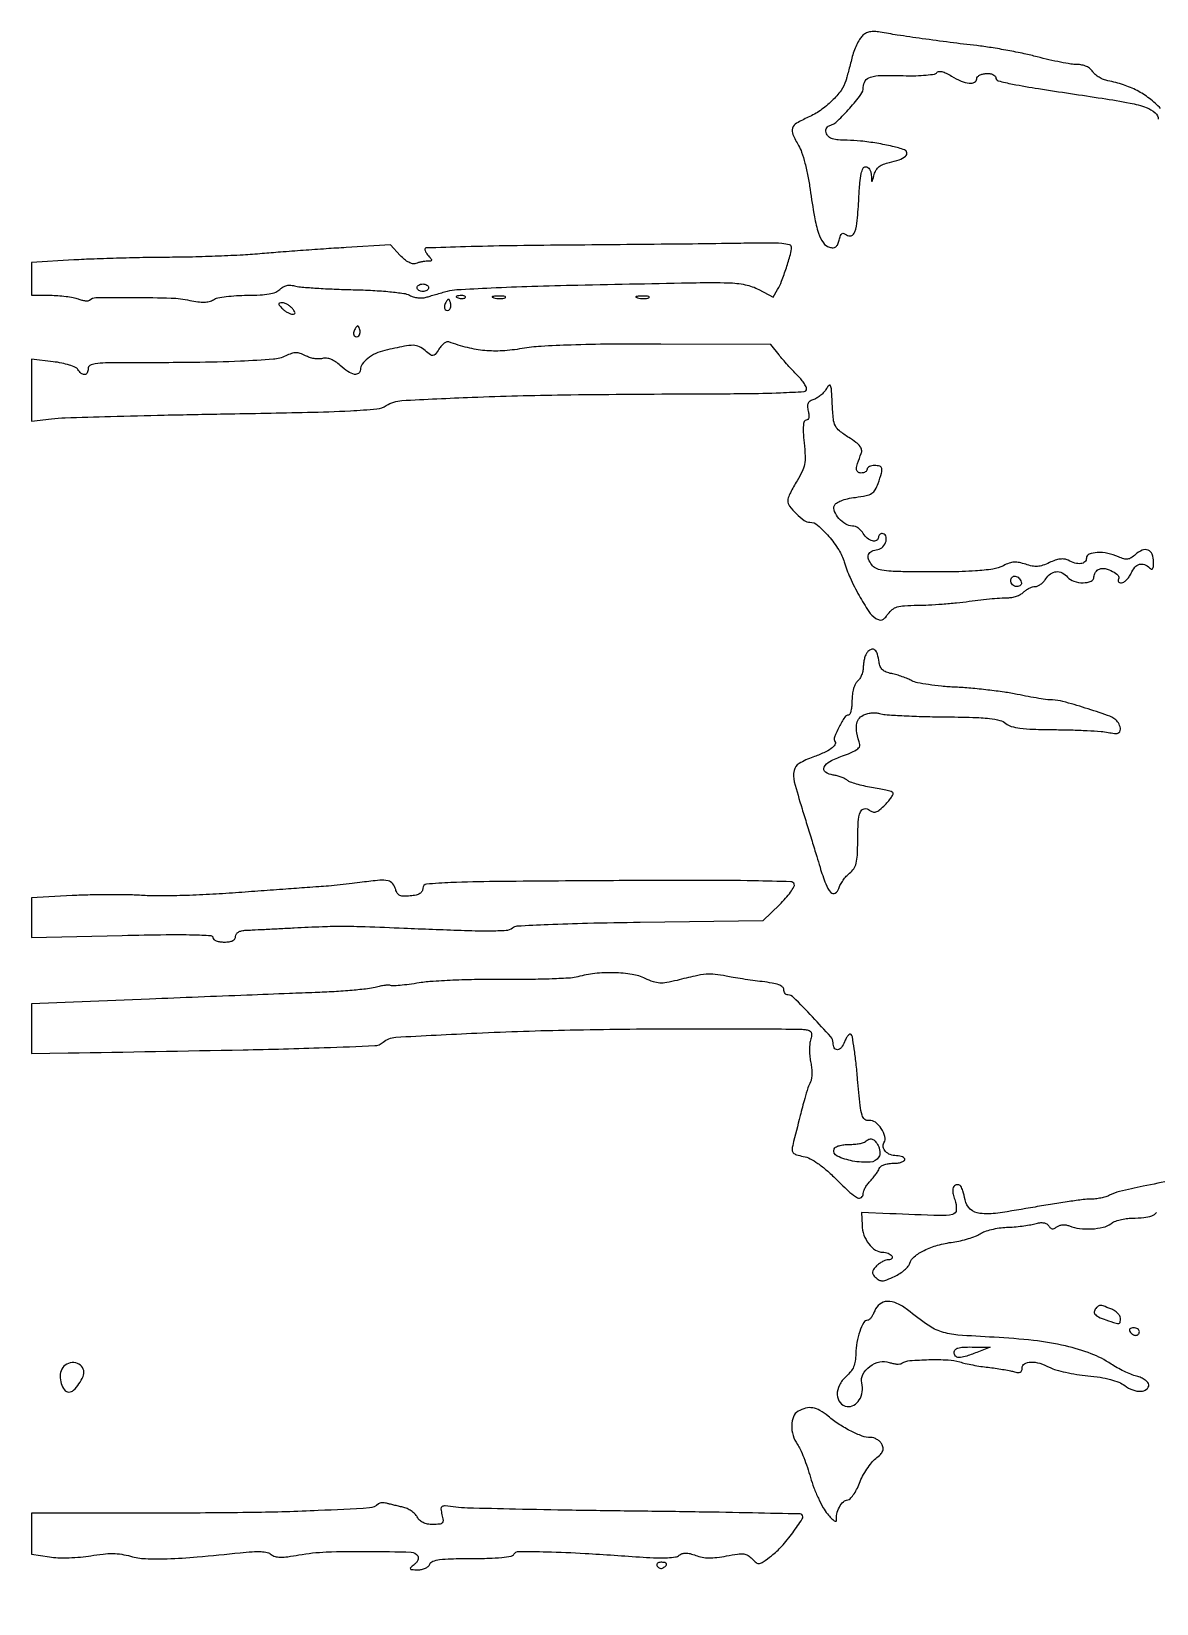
# Model space of a CAD drawing. Extents: x 0 to 5034, y 0 to 2560.
# Drawn here: x 0 to 297.5, y 1641.1 to 2056.8 of the extents above; entities that cross this region are included whole.
import ezdxf

# ---------------------------------------------------------------- set-up
doc = ezdxf.new("R2010")
doc.units = 0

msp = doc.modelspace()

# ---------------------------------------------------------------- linework, layer by layer
for points in [[(298.630393, 2036.384687, 0.037962), (295.648539, 2039.050515, 0.042425), (292.401853, 2041.126103, 0.041401), (288.781057, 2042.662323, 0.033248), (284.681295, 2043.71804, -0.049559), (283.516193, 2044.058876, -0.039734), (282.346356, 2044.642933, -0.041109), (281.34328, 2045.36611, -0.07658), (280.690748, 2046.123583, 0.084733), (280.002585, 2046.896728, 0.06206), (279.021747, 2047.498709, 0.056584), (277.827501, 2047.885812, 0.048184), (276.509453, 2048.023536, -0.036807), (274.877324, 2048.156687, -0.008686), (272.180902, 2048.626081, -0.008896), (269.0921, 2049.276418, -0.008657), (266, 2050.041701, 0.012404), (262.516567, 2050.876189, 0.006769), (258.20625, 2051.735511, 0.006742), (253.799642, 2052.490858, 0.010647), (250, 2053.006892, -0.003402), (242.935499, 2053.862278, -0.003005), (235.584667, 2054.84807, -0.003031), (228.958265, 2055.818285, -0.008892), (224.41126, 2056.595201, 0.037942), (222.923178, 2056.761307, 0.063616), (221.672007, 2056.646193, 0.072663), (220.609648, 2056.241607, 0.069222), (219.687686, 2055.544829, 0.064886), (218.984602, 2054.631033, 0.022559), (218.214088, 2053.15501, 0.021968), (217.502813, 2051.434774, 0.023857), (216.966906, 2049.704998, -0.001113), (216.51377, 2047.96636, -0.001094), (216.050267, 2046.219571, -0.001075), (215.63725, 2044.689838, -0.004168), (215.371379, 2043.744604, -0.087502), (214.112766, 2041.185544, -0.04195), (211.703345, 2038.413329, -0.040228), (208.655096, 2035.89218, -0.048576), (205.421122, 2034.068133, 0.027783), (202.362369, 2032.506599, 0.180609), (201.286243, 2031.191676, 0.189163), (201.361788, 2029.529449, 0.030931), (202.881828, 2026.618034, -0.056595), (203.684161, 2024.868322, -0.01504), (204.553985, 2021.919047, -0.015055), (205.346276, 2018.482866, -0.014986), (205.931713, 2015, 0.009264), (207.064013, 2007.757724, 0.037264), (208.163176, 2003.418884, 0.067105), (209.42446, 2000.851321, 0.183105), (211.046921, 1999.697981, 0.072278), (212.009631, 1999.590219, 0.153362), (212.710168, 1999.835809, 0.127967), (213.224962, 2000.479345, 0.04359), (213.619325, 2001.619405, -0.027436), (213.980736, 2002.784602, -0.150112), (214.376998, 2003.30196, -0.252227), (214.869498, 2003.36386, -0.081078), (215.526126, 2002.978318, 0.270513), (216.793484, 2002.768138, 0.223846), (217.757264, 2003.76939, 0.058909), (218.38979, 2006.76317, 0.009525), (218.815827, 2012.712623, -0.008074), (219.092, 2016.73295, -0.032573), (219.459008, 2019.163654, -0.058606), (219.944819, 2020.572521, -0.288004), (220.625402, 2021, -0.157398), (221.157606, 2020.828208, -0.091827), (221.625493, 2020.339062, -0.075362), (221.9593, 2019.610459, -0.058792), (222.09968, 2018.75, 0.002405), (222.173965, 2017.237784, 0.478569), (222.281646, 2017.160227, 0.261727), (222.414059, 2017.291347, 0.001625), (222.886884, 2018.966614, -0.069933), (223.397758, 2020.137318, -0.088453), (224.181826, 2021.017771, -0.076671), (225.314999, 2021.65721, -0.039762), (226.879853, 2022.109263, 0.035098), (229.471875, 2022.831951, 0.087168), (231.179254, 2023.80042, 0.264522), (231.524064, 2024.706221, 0.275232), (230.917217, 2025.440549, 0.029759), (227.718088, 2026.372616, 0.014684), (223.562094, 2027.191897, 0.014672), (219.293957, 2027.775662, 0.025374), (215.718615, 2027.975554, -0.018041), (213.384624, 2028.071748, -0.057205), (211.852524, 2028.368872, -0.09289), (210.86902, 2028.894838, -0.132785), (210.288705, 2029.69003, -0.06833), (210.120975, 2030.406517, -0.103879), (210.193142, 2031.039602, -0.119915), (210.49863, 2031.52772, -0.113267), (211.000232, 2031.833411, 0.109815), (213.196308, 2033.151308, 0.021512), (216.418476, 2036.484111, 0.01897), (219.351455, 2040.055447, 0.163851), (220, 2041.981383, -0.149293), (220.522168, 2043.691213, -0.17473), (221.884103, 2044.688475, -0.068161), (224.672794, 2045.109825, -0.009473), (230.534356, 2045.079934, 0.010804), (233.861052, 2045.07182, 0.018268), (236.643909, 2045.226986, 0.014687), (238.818862, 2045.492782, 0.220011), (239.440484, 2045.903701, -0.236017), (239.920915, 2046.200688, -0.082446), (240.754652, 2046.138543, -0.053409), (241.889774, 2045.729796, -0.023802), (243.286292, 2044.966969, 0.035841), (245.847658, 2043.646842, 0.074604), (248.016053, 2043.080881, 0.141424), (249.426419, 2043.329676, 0.286103), (250.000706, 2044.25, -0.185047), (250.188249, 2044.738567, -0.082587), (250.735373, 2045.175175, -0.065225), (251.544238, 2045.496803, -0.047675), (252.500706, 2045.644213, -0.045681), (253.457476, 2045.611996, -0.06799), (254.265832, 2045.396325, -0.091154), (254.809695, 2045.041319, -0.205492), (255, 2044.597825, 0.339807), (255.67611, 2043.717855, 0.016921), (259.456864, 2042.845796, 0.010136), (266.338511, 2041.646212, 0.000968), (283.189793, 2039.092916, -0.010001), (290.553135, 2037.840765, -0.042737), (294.840165, 2036.636443, -0.084906), (297.192301, 2035.262413, -0.221703), (298, 2033.53037, 0.142355)], [(524.94203, 1406.5, -0.000002), (524.957967, 1420.439069, -0.000002), (524.972858, 1433.372917, -0.000002), (524.985445, 1444.229163, -0.000017)], [(301.676127, 1752.895006, 0.008446), (294.043305, 1751.448089, 0.006958), (287.718349, 1750.045985, 0.064924), (285.111055, 1749.059435, -0.04884), (284.131784, 1748.652551, -0.022771), (282.798632, 1748.311209, -0.022306), (281.355587, 1748.077563, -0.028987), (280.018801, 1748, 0.030564), (278.173031, 1747.887066, 0.004442), (274.441255, 1747.394998, 0.005015), (270.034989, 1746.728976, 0.004278), (265.402409, 1745.940419, -0.008172), (255.53416, 1744.339634, -0.061248), (250.805536, 1744.234983, -0.161884), (248.275731, 1745.368361, -0.158439), (246.901229, 1747.800746, 0.015933), (246.321486, 1750.255213, 0.092712), (245.747442, 1751.447508, 0.229749), (245.039801, 1751.820906, 0.147927), (244.126256, 1751.578031, 0.17372), (243.754784, 1751.112235, 0.085873), (243.634248, 1750.355139, 0.056742), (243.768691, 1749.300604, 0.02382), (244.175345, 1747.926849, -0.09172), (244.59441, 1745.200232, -0.344066), (243.559823, 1743.954796, -0.062522), (240.30823, 1743.661445, -0.001974), (227, 1744.178787), (219.5, 1744.5), (219.654611, 1741.184145, 0.073803), (220.175543, 1738.531743, 0.076891), (221.44124, 1736.185703, 0.087133), (223.185553, 1734.564805, 0.144726), (225.095971, 1734, -0.050716), (225.824986, 1733.925864, -0.047913), (226.538877, 1733.70625, -0.051505), (227.134106, 1733.383301, -0.104677), (227.5, 1733, -0.130441), (227.615109, 1732.620035, -0.189853), (227.499507, 1732.29375, -0.144859), (227.154196, 1732.073708, -0.070021), (226.630446, 1732, 0.083814), (225.943275, 1731.883996, 0.037221), (225.097247, 1731.517411, 0.035493), (224.238423, 1730.98583, 0.04007), (223.5, 1730.357143, 0.028882), (222.650622, 1729.403531, 0.150025), (222.397323, 1728.754465, 0.17443), (222.570806, 1728.130391, 0.042244), (223.272522, 1727.298907, 0.074695), (224.179432, 1726.628895, 0.137192), (225.069911, 1726.434912, 0.081712), (226.240323, 1726.69818, 0.015165), (228.266037, 1727.589822, 0.032044), (229.66942, 1728.373042, 0.034239), (230.928775, 1729.313732, 0.036497), (231.886462, 1730.266773, 0.115279), (232.306061, 1731.062379, -0.162663), (233.445128, 1732.807507, -0.053417), (236.073289, 1734.467274, -0.045814), (239.638667, 1735.829622, -0.034946), (243.732766, 1736.674708, 0.021907), (245.732591, 1737.033453, 0.018812), (247.799132, 1737.580822, 0.019229), (249.638857, 1738.221265, 0.050423), (250.881302, 1738.858982, -0.059793), (252.116276, 1739.463988, -0.024101), (253.919839, 1739.99806, -0.023433), (255.93831, 1740.392209, -0.02743), (257.881302, 1740.569785, 0.012263), (259.858894, 1740.690206, 0.009802), (261.982315, 1740.913873, 0.009935), (263.940105, 1741.198599, 0.024612), (265.356368, 1741.505654, -0.031163), (266.697965, 1741.778182, -0.072098), (267.723539, 1741.772191, -0.100463), (268.485603, 1741.49398, -0.117265), (269.030152, 1740.951213, 0.067239), (269.48492, 1740.397785, 0.158237), (269.964188, 1740.175193, 0.145883), (270.51011, 1740.268227, 0.05424), (271.173785, 1740.690718, -0.087921), (271.844856, 1741.057217, -0.061999), (272.688959, 1741.228893, -0.058084), (273.607946, 1741.192823, -0.057031), (274.5, 1740.946701, 0.066445), (277.182638, 1740.260424, 0.042821), (280.394646, 1740.157076, 0.043478), (283.412972, 1740.583434, 0.105471), (285.44113, 1741.531803, -0.068613), (286.448155, 1742.095818, -0.03003), (287.906883, 1742.568717, -0.029018), (289.539964, 1742.892002, -0.034367), (291.109342, 1743, 0.023677), (294.209957, 1743.146909, 0.06685), (296.317819, 1743.636431, 0.114847), (297.547576, 1744.460508, 0.190174)]]:
    msp.add_lwpolyline(points, format="xyb")
for points in [[(140.75, 2000.250385, 0.002008), (126.658262, 2000.088321, 0.003348), (114.795313, 1999.824767, 0.000452), (104.314728, 1999.512225, 0.405246), (104, 1999.187679, 0.103687), (104.08051, 1998.803615, 0.032481), (104.3525, 1998.278881, 0.030885), (104.740751, 1997.717299, 0.029696), (105.2, 1997.2, -0.026471), (105.755011, 1996.58289, -0.259309), (105.812872, 1996.25, -0.285731), (105.562143, 1996.047735, -0.030557), (104.781787, 1996, 0.029103), (104.050279, 1995.957386, 0.017209), (103.185414, 1995.825971, 0.017188), (102.328251, 1995.634669, 0.028121), (101.619707, 1995.407562, -0.148138), (100.813806, 1995.349217, -0.065817), (99.804076, 1995.721589, -0.052143), (98.680883, 1996.471917, -0.032574), (97.531163, 1997.560875), (94.986487, 2000.306626), (83.243243, 1999.620621, 0.002122), (77.983794, 1999.290972, 0.001351), (71.865203, 1998.864787, 0.001357), (65.864712, 1998.414169, 0.00252), (61, 1998.010897, -0.008207), (55.986078, 1997.652626, -0.003818), (49.471875, 1997.34438, -0.003782), (42.627252, 1997.124703, -0.005271), (36.5, 1997.039041, 0.003579), (30.319261, 1996.97355, 0.002455), (23.307812, 1996.814624, 0.002474), (16.556612, 1996.594991, 0.005022), (11.25, 1996.342664), (0, 1995.694423), (0, 1991.347211), (0, 1987), (4.9349, 1987, -0.016601), (7.004865, 1986.931252, -0.014873), (9.143468, 1986.725004, -0.015095), (11.052312, 1986.42464, -0.044294), (12.332078, 1986.063844, 0.026525), (13.317399, 1985.747911, 0.035252), (14.241633, 1985.573256, 0.037983), (14.994703, 1985.542841, 0.189686), (15.375026, 1985.708359, -0.196207), (17.004971, 1986.393472, -0.003093), (27.280217, 1986.436944, -0.007508), (36.947919, 1986.272853, -0.046085), (41.889028, 1985.656526, 0.019905), (44.010267, 1985.27842, 0.041776), (45.681489, 1985.189617, 0.054203), (47.023584, 1985.376991, 0.077965), (48.125459, 1985.846277, -0.09125), (49.260589, 1986.294735, -0.016452), (51.511406, 1986.661094, -0.017256), (54.209904, 1986.915344, -0.014859), (57.05786, 1987, 0.012273), (60.462714, 1987.083585, 0.032655), (62.877305, 1987.360962, 0.04683), (64.588923, 1987.840664, 0.105022), (65.715185, 1988.572328, -0.067471), (66.574538, 1989.226507, -0.07703), (67.540084, 1989.592329, -0.070678), (68.638784, 1989.66637, -0.046156), (69.893756, 1989.456007, 0.044043), (71.546254, 1989.171837, 0.00468), (75.442372, 1988.887271, 0.005747), (80.098503, 1988.644676, 0.004587), (85.12283, 1988.486922, -0.007716), (90.290412, 1988.292294, -0.011454), (94.807072, 1987.948432, -0.010066), (98.440174, 1987.513956, -0.088289), (99.975063, 1987.013346, 0.053773), (100.986196, 1986.604842, 0.038701), (102.180485, 1986.363805, 0.03929), (103.367371, 1986.312443, 0.065529), (104.352233, 1986.477614, -0.003043), (105.41768, 1986.796658, -0.001179), (106.897218, 1987.226123, -0.001167), (108.502632, 1987.68397, -0.001444), (110, 1988.102561, -0.053612), (112.487841, 1988.510644, -0.002186), (121.578125, 1988.975473, -0.003796), (132.369149, 1989.397902, -0.00268), (144.5, 1989.715507, -0.000429), (175.817225, 1990.340663, -0.011119), (184.277319, 1990.314137, -0.043965), (188.794286, 1989.800413, -0.072833), (192.395558, 1988.5), (196.127743, 1986.5), (197.306895, 1988.5, 0.041606), (198.38153, 1990.727188, 0.012605), (199.637922, 1994.26564, 0.011305), (200.708526, 1997.809742, 0.064743), (200.984819, 1999.75, 0.355194), (200.498708, 2000.363019, 0.032931), (198.446575, 2000.677209, 0.021672), (195.040923, 2000.822883, 0.004901), (189.25, 2000.762706, -0.002032), (182.532332, 2000.654351, -0.000375), (170.15625, 2000.514328, -0.000403), (155.681415, 2000.373088, -0.000367)], [(105, 1989, -0.148195), (104.884432, 1988.618646, -0.098894), (104.559375, 1988.29375, -0.082425), (104.073457, 1988.074694, -0.064853), (103.5, 1988, -0.064853), (102.926543, 1988.074694, -0.082425), (102.440625, 1988.29375, -0.098894), (102.115568, 1988.618646, -0.148195), (102, 1989, -0.148195), (102.115568, 1989.381354, -0.098894), (102.440625, 1989.70625, -0.082425), (102.926543, 1989.925306, -0.064853), (103.5, 1990, -0.064853), (104.073457, 1989.925306, -0.082425), (104.559375, 1989.70625, -0.098894), (104.884432, 1989.381354, -0.148195)], [(112.8125, 1986.316886, 0.051402), (113.359369, 1986.160852, 0.05415), (113.916927, 1986.123424, 0.060344), (114.402231, 1986.202593, 0.126455), (114.729167, 1986.395833, 0.296942), (114.77538, 1986.614691, 0.208169), (114.592839, 1986.799335, 0.077125), (114.112848, 1986.910055, 0.028489), (113.416667, 1986.921053, 0.018894), (112.670344, 1986.862007, 0.168741), (112.37858, 1986.720685, 0.470617), (112.395823, 1986.538436, 0.054073)], [(66.357143, 1983.5, 0.035582), (67.019235, 1982.925986, 0.033779), (67.767218, 1982.440625, 0.035625), (68.487938, 1982.104099, 0.091661), (69.051016, 1982, 0.083031), (69.550856, 1982.083581, 0.329567), (69.716838, 1982.324787, 0.145839), (69.574602, 1982.74883, 0.019866), (69, 1983.5, 0.05045), (68.416622, 1984.073957, 0.04212), (67.695158, 1984.559375, 0.043933), (66.951403, 1984.891742, 0.083303), (66.306127, 1985, 0.035925), (65.56233, 1984.946489, 0.382453), (65.38325, 1984.732396, 0.178286), (65.534522, 1984.361076, 0.011418)], [(109.582949, 1985.134215, 0.052326), (109.327923, 1984.604943, 0.061761), (109.20609, 1984.06291, 0.07231), (109.228156, 1983.59012, 0.149701), (109.399864, 1983.266802, 0.208213), (110.031223, 1983.018401, 0.228122), (110.610436, 1983.323111, 0.143258), (110.913564, 1984.144952, 0.097944), (110.787251, 1985.138246, 0.033951), (110.536207, 1985.749629, 0.286646), (110.294341, 1985.899578, 0.233206), (110.012891, 1985.759582, 0.024362)], [(122.269032, 1986.307009, 0.037336), (123.036634, 1986.167106, 0.029507), (123.880008, 1986.127736, 0.030339), (124.671085, 1986.185595, 0.06278), (125.269032, 1986.344063, 0.31318), (125.386009, 1986.52287, 0.333666), (125.257153, 1986.684921, 0.052471), (124.580113, 1986.787295, 0.014395), (123.5, 1986.805051, 0.012823), (122.431793, 1986.764444, 0.080377), (121.900903, 1986.643467, 0.597527), (121.883358, 1986.48334, 0.087174)], [(160.269032, 1986.307009, 0.037336), (161.036634, 1986.167106, 0.029507), (161.880008, 1986.127736, 0.030339), (162.671085, 1986.185595, 0.06278), (163.269032, 1986.344063, 0.31318), (163.386009, 1986.52287, 0.333666), (163.257153, 1986.684921, 0.052471), (162.580113, 1986.787295, 0.014395), (161.5, 1986.805051, 0.012823), (160.431793, 1986.764444, 0.080377), (159.900903, 1986.643467, 0.597527), (159.883358, 1986.48334, 0.087174)], [(85.582949, 1978.134215, 0.052326), (85.327923, 1977.604943, 0.061761), (85.20609, 1977.06291, 0.07231), (85.228156, 1976.59012, 0.149701), (85.399864, 1976.266802, 0.208213), (86.031223, 1976.018401, 0.228122), (86.610436, 1976.323111, 0.143258), (86.913564, 1977.144952, 0.097944), (86.787251, 1978.138246, 0.033951), (86.536207, 1978.749629, 0.286646), (86.294341, 1978.899578, 0.233206), (86.012891, 1978.759582, 0.024362)], [(107.77278, 1972.797963, -0.017693), (106.753505, 1971.382986, -0.200918), (106.165939, 1971.050764, -0.197974), (105.512193, 1971.233695, -0.01712), (104.158409, 1972.369289, 0.072821), (102.589432, 1973.412608, 0.109369), (100.99242, 1973.775723, 0.051819), (98.624649, 1973.543302, 0.006262), (93.5, 1972.430028, 0.051159), (91.053427, 1971.595656, 0.058307), (88.941305, 1970.308307, 0.067766), (87.481805, 1968.807998, 0.160427), (87, 1967.345012, -0.23163), (86.516562, 1966.357444, -0.218178), (85.420307, 1966.099941, -0.098706), (83.703868, 1966.816931, -0.038756), (81.684626, 1968.416475, 0.03524), (80.41816, 1969.434262, 0.057411), (79.204103, 1970.084654, 0.068887), (78.052804, 1970.365857, 0.089684), (76.972895, 1970.282661, -0.06834), (75.991599, 1970.165024, -0.036634), (74.774163, 1970.275372, -0.03567), (73.526066, 1970.574114, -0.04632), (72.442836, 1971.030593, 0.037966), (71.065506, 1971.638253, 0.087691), (69.95356, 1971.823031, 0.081707), (68.797177, 1971.620579, 0.029802), (67.258543, 1970.977378, -0.095135), (63.972976, 1970.082753, -0.008234), (55.269208, 1969.562718, -0.00831), (42.995616, 1969.23629, -0.002867), (25.25, 1969.161106, 0.004686), (19.581863, 1969.116466, 0.033767), (16.861019, 1968.885304, 0.089686), (15.482739, 1968.411426, 0.271583), (15, 1967.588226, -0.118335), (14.740652, 1966.507747, -0.260238), (14.057542, 1966.049906, -0.201355), (13.147411, 1966.347592, -0.082278), (12.29969, 1967.368248, 0.159768), (11.65273, 1967.94145, 0.025451), (10.045846, 1968.541288, 0.026001), (8.010263, 1969.070594, 0.020159), (5.75, 1969.440205), (0, 1970.143913), (0, 1961.934275), (0, 1953.724637), (5.282068, 1954.345441, -0.021137), (8.916549, 1954.617534, -0.001048), (20.899984, 1954.981465, -0.00169), (35.145404, 1955.336011, -0.001221), (51.032068, 1955.638864, 0.001223), (72.975773, 1956.057292, 0.007414), (84.342246, 1956.470528, 0.009807), (91.343029, 1956.966872, 0.121888), (93.842335, 1957.831252, -0.13103), (97.966637, 1959.175032, -0.003791), (116.52163, 1960.044307, -0.006467), (140.617801, 1960.678151, -0.002787), (172.75, 1960.928508, 0.001681), (188.783914, 1961.017963, 0.007712), (198.084926, 1961.244623, 0.004899), (204.3826, 1961.55715, 0.396926), (205, 1962.212345, 0.12359), (204.842658, 1962.839175, 0.02597), (204.253282, 1963.814001, 0.025742), (203.43109, 1964.901867, 0.021902), (202.457981, 1965.962345, -0.00833), (201.32459, 1967.132131, -0.004976), (200.014086, 1968.558794, -0.004981), (198.736953, 1970.005939, -0.008608), (197.707981, 1971.237803), (195.5, 1973.975606), (166.470516, 1974.090077, 0.00292), (153.102115, 1974.064731, 0.006097), (142.694665, 1973.857297, 0.00734), (134.771198, 1973.486195, 0.026254), (129.734543, 1972.909629, -0.026295), (124.518998, 1972.313011, -0.038314), (119.894073, 1972.383644, -0.038554), (115.355723, 1973.157697, -0.027088), (110.403818, 1974.690403, 0.185743), (109.874419, 1974.683535, 0.060893), (109.178776, 1974.301777, 0.050913), (108.440909, 1973.647689, 0.038746)], [(210.251061, 1962.317725, -0.050133), (209.619944, 1961.433682, -0.036123), (208.756293, 1960.582027, -0.036713), (207.806088, 1959.88514, -0.063102), (206.916317, 1959.47344, 0.058454), (205.925404, 1959.026035, 0.145994), (205.395201, 1958.445335, 0.131333), (205.238541, 1957.625732, 0.043426), (205.434308, 1956.405716, -0.034528), (205.615386, 1955.392649, -0.08411), (205.570059, 1954.63784, -0.142946), (205.311501, 1954.177515, -0.196226), (204.876596, 1954, 0.311958), (204.379032, 1953.656095, 0.068509), (204.134815, 1952.586254, 0.037435), (204.111683, 1950.77756, 0.010524), (204.346171, 1947.962113, -0.015184), (204.60436, 1944.468883, -0.056919), (204.450102, 1942.278338, -0.067507), (203.821504, 1940.37401, -0.027372), (202.488628, 1937.981985, 0.014093), (201.535841, 1936.374005, 0.016714), (200.731034, 1934.80252, 0.015663), (200.143303, 1933.444913, 0.094589), (200, 1932.694186, 0.166045), (200.495473, 1931.243335, 0.035494), (202.295219, 1929.228746, 0.035745), (204.36779, 1927.485713, 0.158248), (205.864017, 1927, -0.183726), (207.909898, 1926.221977, -0.032705), (210.836423, 1923.255466, -0.0358), (213.500902, 1919.689142, -0.072163), (214.948139, 1916.5, 0.036027), (216.48232, 1912.34818, 0.021091), (218.875412, 1907.615474, 0.018415), (221.444312, 1903.39865, 0.106415), (223.298262, 1901.583658, 0.069865), (224.209773, 1901.173051, 0.159277), (224.955311, 1901.197034, 0.120979), (225.677196, 1901.67917, 0.032549), (226.545832, 1902.761972, -0.073644), (227.649101, 1903.927332, -0.095228), (228.955481, 1904.60058, -0.057457), (230.892855, 1904.935507, -0.012327), (234.306704, 1905.043912, 0.011604), (237.214231, 1905.132031, 0.005812), (240.883844, 1905.371371, 0.005767), (244.676896, 1905.707127, 0.008483), (248, 1906.097001, -0.004967), (251.067094, 1906.478721, -0.005272), (254.080855, 1906.791287, -0.005037), (256.68019, 1907.00681, -0.024048), (258.168869, 1907.043386, 0.050198), (259.301502, 1907.130531, 0.039081), (260.497233, 1907.442515, 0.04022), (261.575963, 1907.916175, 0.072943), (262.34744, 1908.490298, -0.045225), (263.040392, 1909.068077, -0.037), (263.872786, 1909.556525, -0.038382), (264.712513, 1909.891888, -0.075955), (265.420098, 1910, 0.103682), (266.109405, 1910.144491, 0.05129), (266.890834, 1910.5875, 0.047786), (267.638418, 1911.234936, 0.050873), (268.232073, 1912, -0.096133), (269.490614, 1913.351154, -0.13652), (271.020219, 1913.923118, -0.139704), (272.599218, 1913.617577, -0.102689), (274, 1912.5, 0.143294), (275.669595, 1911.373822, 0.078474), (278.129154, 1910.996703, 0.094422), (280.24043, 1911.40881, 0.306528), (281, 1912.531385, -0.084266), (281.10629, 1913.15759, -0.066103), (281.417671, 1913.773201, -0.066202), (281.878308, 1914.285337, -0.085123), (282.421859, 1914.608388, -0.147429), (283.978435, 1914.72325, -0.066529), (285.918803, 1914.010662, -0.078273), (287.360191, 1912.935147, -0.344509), (287.468991, 1911.949827, 0.128603), (287.358211, 1911.588859, 0.189464), (287.465215, 1911.279012, 0.146178), (287.788645, 1911.070108, 0.070915), (288.280468, 1911, 0.140829), (288.898079, 1911.177475, 0.05463), (289.602764, 1911.734375, 0.048456), (290.278797, 1912.543501, 0.042941), (290.818046, 1913.5, -0.069137), (291.824817, 1915.086086, -0.146478), (293.033711, 1915.871689, -0.169618), (294.349402, 1915.804988, -0.100008), (295.675, 1914.925, 0.105561), (296.160125, 1914.610579, 0.347527), (296.5, 1914.717291, 0.130166), (296.701438, 1915.289022, 0.019971), (296.75, 1916.504352, 0.091783), (296.376815, 1918.520203, 0.207059), (295.312113, 1919.608469, 0.198653), (293.751945, 1919.601905, 0.084993), (291.958692, 1918.462617, -0.03961), (290.821463, 1917.586577, -0.110523), (289.883268, 1917.236591, -0.106371), (288.863603, 1917.313256, -0.035148), (287.448885, 1917.841336, 0.055448), (284.660211, 1918.755409, 0.061663), (281.838564, 1918.989555, 0.081695), (279.724065, 1918.553423, 0.310532), (279, 1917.5, -0.207775), (278.58445, 1916.543169, -0.159827), (277.540255, 1916.058727, -0.099504), (275.960758, 1916.186857, -0.053074), (274.13744, 1916.926444, 0.088802), (273.175411, 1917.239131, 0.065282), (272.051918, 1917.246703, 0.052624), (270.746585, 1916.942733, 0.029278), (269.235692, 1916.317286, -0.030846), (267.503003, 1915.606376, -0.064272), (266.074913, 1915.317917, -0.066514), (264.652065, 1915.406093, -0.03519), (262.942759, 1915.87011, 0.033053), (261.262017, 1916.334087, 0.065964), (259.888547, 1916.432497, 0.067742), (258.560679, 1916.169558, 0.036637), (257.025979, 1915.513434, -0.081963), (254.253188, 1914.613943, -0.021838), (249.619438, 1914.11877, -0.0144), (242.65798, 1913.882054, -0.003784), (231.5, 1913.90857, -0.008896), (227.359613, 1914.02344, -0.036486), (224.867056, 1914.320115, -0.064028), (223.269641, 1914.848217, -0.122817), (222.236521, 1915.703629, -0.068193), (221.400368, 1917.239173, -0.184938), (221.404371, 1918.458193, -0.192269), (222.216045, 1919.331339, -0.074102), (223.828328, 1919.819551, 0.171454), (225.163538, 1920.524382, 0.118608), (226.004043, 1922.02921, 0.171471), (225.913009, 1923.398701, 0.299715), (225, 1924, 0.099038), (224.618362, 1923.923658, 0.097945), (224.29375, 1923.70625, 0.097945), (224.076342, 1923.381638, 0.099038), (224, 1923, -0.277898), (223.514363, 1922.193709, -0.184952), (222.412954, 1922.060016, -0.110278), (221.024535, 1922.75596, -0.099094), (220, 1924, 0.063448), (219.456098, 1924.764895, 0.054802), (218.712416, 1925.4125, 0.057481), (217.891304, 1925.852711, 0.094602), (217.119804, 1926, -0.139004), (215.330844, 1926.507143, -0.073869), (213.555709, 1928.002148, -0.07737), (212.369375, 1929.857274, -0.197751), (212.331725, 1931.422078, -0.164935), (212.880123, 1932.082037, -0.045166), (214.109169, 1932.691368, -0.037341), (215.810733, 1933.209055, -0.022206), (217.897526, 1933.580794, 0.017237), (220.734646, 1934.057164, 0.086985), (222.224334, 1934.642438, 0.12275), (223.16784, 1935.598804, 0.049771), (223.94452, 1937.270694, 0.012179), (224.824978, 1940.00921, 0.121553), (224.878499, 1941.2032, 0.276877), (224.333702, 1941.803045, 0.07344), (223, 1942, 0.048028), (222.234582, 1941.926307, 0.068025), (221.5875, 1941.70625, 0.088204), (221.151477, 1941.381882, 0.191087), (221, 1941, -0.158851), (220.875687, 1940.618586, -0.096976), (220.525115, 1940.29375, -0.078763), (220.001601, 1940.074408, -0.059962), (219.383369, 1940, -0.182532), (218.542748, 1940.317458, -0.219709), (218.204536, 1941.082869, -0.080001), (218.465477, 1942.549001, -0.013914), (219.468797, 1945.185533, 0.150176), (219.55672, 1946.124918, 0.116291), (219.120115, 1947.061198, 0.066105), (218.046778, 1948.103843, 0.018947), (216.130432, 1949.417662, -0.02421), (213.676902, 1951.137995, -0.114004), (212.597008, 1952.462945, -0.090387), (212.083315, 1954.272956, -0.012179), (211.798181, 1958.232129, 0.004077), (211.591234, 1961.944228, 0.074674), (211.342098, 1963.096597, 0.53985), (210.926759, 1963.188939, 0.070045)], [(261.770833, 1911.1875, -0.134046), (261.795817, 1910.735738, -0.144529), (261.585286, 1910.348828, -0.119977), (261.158616, 1910.089234, -0.077096), (260.583333, 1910, -0.099038), (259.979073, 1910.120875, -0.097945), (259.465104, 1910.465104, -0.097945), (259.120875, 1910.979073, -0.099038), (259, 1911.583333, -0.190724), (259.346973, 1912.459866, -0.244413), (260.153639, 1912.742973, -0.165501), (261.122932, 1912.250696, -0.113253)], [(221.2, 1892.8, 0.084423), (220.739212, 1892.150378, 0.037112), (220.3525, 1891.165968, 0.035367), (220.088525, 1890.035611, 0.0397), (220, 1888.922445, -0.049508), (219.889178, 1887.805949, -0.041871), (219.559375, 1886.665735, -0.043782), (219.075063, 1885.670166, -0.084651), (218.5, 1885, 0.106516), (217.906177, 1884.244026, 0.042211), (217.426973, 1883.005726, 0.038163), (217.107105, 1881.494455, 0.033084), (217, 1879.877555, -0.022547), (216.932953, 1878.391468, -0.036124), (216.727765, 1877.139032, -0.041125), (216.432495, 1876.238408, -0.301624), (216.073242, 1876, 0.257122), (215.073624, 1875.449561, 0.023297), (213.612791, 1872.883467, 0.023758), (212.39842, 1870.189033, 0.23665), (212.505041, 1868.991844, -0.296448), (212.485145, 1868.119921, -0.090004), (211.511145, 1867.132841, -0.049934), (209.593085, 1866.053002, -0.018135), (206.686736, 1864.903254, 0.046597), (203.014531, 1863.203219, 0.211821), (201.665059, 1861.339224, 0.117481), (201.738061, 1858.387851, 0.010648), (203.789179, 1851.252591, -0.000474), (205.075491, 1847.098158, -0.000395), (206.435277, 1842.679273, -0.000398), (207.673786, 1838.631689, -0.001082), (208.542603, 1835.761957, 0.019131), (210.042858, 1831.383016, 0.090663), (211.420969, 1829.131029, 0.362061), (212.570096, 1828.962002, 0.184736), (213.522401, 1830.19735, -0.051951), (213.941496, 1831.202055, -0.029497), (214.639789, 1832.320879, -0.029159), (215.485144, 1833.376463, -0.042217), (216.356499, 1834.192877, 0.077041), (217.468363, 1835.389866, 0.086729), (218.110647, 1836.821408, 0.050841), (218.425835, 1838.948239, 0.010821), (218.515313, 1842.692877, -0.013983), (218.668383, 1847.757701, -0.076939), (219.240932, 1850.421038, -0.266715), (220.2623, 1851.254054, -0.217224), (221.646313, 1850.878571, 0.096301), (222.517323, 1850.401928, 0.161832), (223.342878, 1850.411983, 0.093699), (224.312359, 1850.966959, 0.019661), (225.754255, 1852.29971, 0.020367), (226.724784, 1853.3527, 0.032868), (227.450922, 1854.331596, 0.035461), (227.890793, 1855.133676, 0.31376), (227.823353, 1855.50998, 0.128978), (227.378203, 1855.770119, 0.008485), (225.926263, 1856.149144, 0.011848), (224.156357, 1856.53506, 0.008552), (222.166422, 1856.884609, -0.014938), (220.12455, 1857.270222, -0.016967), (218.195242, 1857.763797, -0.016343), (216.595156, 1858.288857, -0.084701), (215.790039, 1858.748508, 0.058013), (215.119711, 1859.179927, 0.025206), (214.144574, 1859.598615, 0.024532), (213.051762, 1859.943985, 0.029908), (212, 1860.154182, -0.114154), (209.97127, 1860.928892, -0.376215), (209.633401, 1862.203995, -0.158342), (211.159847, 1863.763376, -0.038947), (214.5, 1865.191898, 0.019054), (216.592896, 1865.990172, 0.043863), (218.078221, 1866.782732, 0.064942), (218.954047, 1867.531778, 0.263295), (219.100733, 1868.191898, -0.023809), (218.310515, 1871.304349, -0.077208), (218.210877, 1873.426528, -0.123504), (218.755596, 1874.905204, -0.120752), (219.937327, 1875.966458, -0.058023), (220.918087, 1876.353056, -0.039674), (222.097286, 1876.567948, -0.039903), (223.284431, 1876.593105, -0.062426), (224.287773, 1876.407138, 0.060294), (225.789448, 1876.122202, 0.004025), (230.170923, 1875.863285, 0.005756), (235.413754, 1875.656288, 0.004274), (241.208988, 1875.543842, -0.004149), (248.922945, 1875.396102, -0.019419), (253.353533, 1875.10201, -0.033), (256.138934, 1874.620751, -0.122147), (257.708988, 1873.803052, 0.110156), (259.133717, 1873.017639, 0.039209), (261.422371, 1872.539356, 0.024208), (264.900739, 1872.263184, 0.006334), (270.5, 1872.161509, -0.005326), (274.949702, 1872.089675, -0.006), (279.223437, 1871.923793, -0.005526), (282.852932, 1871.699034, -0.032174), (284.75, 1871.437061, 0.019237), (286.384236, 1871.168158, 0.093719), (287.316424, 1871.226289, 0.195789), (287.810787, 1871.59119, 0.137928), (288, 1872.264056, 0.070876), (287.908354, 1872.907328, 0.046048), (287.632812, 1873.607209, 0.045567), (287.228407, 1874.254886, 0.063314), (286.75, 1874.742669, 0.08371), (284.580589, 1875.932367, 0.007617), (278.704422, 1877.875403, 0.008452), (272.802122, 1879.618793, 0.067679), (269.998745, 1880, -0.033932), (268.781952, 1880.082671, -0.005362), (266.410279, 1880.432384, -0.005929), (263.620161, 1880.908401, -0.005151), (260.707842, 1881.471947, 0.0143), (257.295802, 1882.067653, 0.007066), (252.933333, 1882.638513, 0.007006), (248.387244, 1883.103706, 0.01017), (244.363078, 1883.376246, -0.011522), (240.691689, 1883.634873, -0.013385), (237.215972, 1884.054466, -0.012441), (234.308066, 1884.558984, -0.074201), (232.863078, 1885.077948, 0.025274), (231.742672, 1885.608694, 0.013562), (230.312904, 1886.154606, 0.013472), (228.820841, 1886.633658, 0.020515), (227.5, 1886.960677, -0.042237), (226.060426, 1887.384162, -0.093925), (225.094667, 1887.986724, -0.106945), (224.491907, 1888.844402, -0.06621), (224.165324, 1890.037028, 0.034935), (223.73747, 1892.095854, 0.137346), (223.068875, 1893.19195, 0.264004), (222.209384, 1893.396695, 0.126424)], [(87.5, 1831.801392, -0.005008), (84.803183, 1831.46107, -0.003153), (81.646875, 1831.114997, -0.003165), (78.537805, 1830.813809, -0.0058), (76, 1830.613819, 0.001203), (72.885467, 1830.397174, 0.000234), (67.26875, 1829.990254, 0.000249), (60.720356, 1829.509478, 0.00023), (54, 1829.009607, -0.00597), (47.099323, 1828.57592, -0.005525), (40.009651, 1828.293787, -0.005521), (33.693115, 1828.182084, -0.018361), (29.543493, 1828.306931, 0.011797), (25.73224, 1828.471691, 0.005398), (20.753621, 1828.515574, 0.005342), (15.507519, 1828.449129, 0.007339), (10.793493, 1828.269782), (0, 1827.700377), (0, 1822.44416), (0, 1817.187944), (24, 1817.745576, -0.002341), (35.625192, 1817.961234, -0.009653), (42.660933, 1817.92297, -0.006957), (47.443654, 1817.737994, -0.398899), (48, 1817.151604, 0.232999), (48.217447, 1816.710311, 0.072279), (48.88125, 1816.338284, 0.055153), (49.851066, 1816.0841, 0.03655), (51, 1816, 0.033607), (52.322075, 1816.088963, 0.082504), (53.25, 1816.375, 0.12651), (53.797909, 1816.851045, 0.152103), (54, 1817.5, -0.149639), (54.193501, 1818.132083, -0.11174), (54.727825, 1818.633957, -0.080687), (55.594398, 1818.970576, -0.04177), (56.75, 1819.116949, 0.001736), (58.37674, 1819.191789, 0.000263), (61.629688, 1819.354478, 0.000295), (65.469756, 1819.550824, 0.000255), (69.5, 1819.761333, -0.003794), (76.954836, 1820.097826, -0.010014), (82.297237, 1820.191278, -0.008056), (88.252281, 1820.080212, -0.00176), (98.5, 1819.687741, 0.00142), (113.634189, 1819.097816, 0.009697), (121.100793, 1818.972914, 0.014462), (125.572559, 1819.11422, 0.158969), (127.220237, 1819.764332, -0.16082), (128.494972, 1820.261984, -0.002385), (136.625686, 1820.656811, -0.005428), (147.012896, 1820.998632, -0.002277), (161, 1821.243224), (193.5, 1821.663493), (197.818298, 1825.876854, 0.017732), (199.442971, 1827.578585, 0.02535), (200.748888, 1829.206477, 0.023371), (201.658432, 1830.598781, 0.217539), (201.730783, 1831.295107, 0.314364), (200.83779, 1831.955496, 0.002251), (191.008665, 1832.182552, 0.005034), (176.8756, 1832.303068, 0.001085), (152.412486, 1832.212271, 0.000686), (122.554648, 1831.995682, 0.008061), (110.933475, 1831.708047, 0.012173), (104.482332, 1831.286764, 0.38822), (103.5, 1830.212271, -0.129611), (103.291119, 1829.420012, -0.127408), (102.717874, 1828.827677, -0.0833), (101.707887, 1828.421807, -0.030074), (100.174423, 1828.181005, -0.026606), (98.461175, 1828.108269, -0.100589), (97.417124, 1828.33219, -0.145958), (96.756954, 1828.890101, -0.081053), (96.325881, 1829.86183, 0.105315), (95.5429, 1831.420047, 0.171396), (94.298603, 1832.192919, 0.077513), (92.093911, 1832.328909, 0.010609)], [(144.5, 1806.808395, -0.055535), (142.555193, 1806.478573, -0.005159), (137.68125, 1806.250704, -0.006588), (131.846609, 1806.115176, -0.005126), (125.5, 1806.116479, 0.006443), (118.866298, 1806.100369, 0.006244), (112.165202, 1805.914016, 0.006182), (106.274978, 1805.603587, 0.022823), (102.57303, 1805.192263, -0.006789), (99.87045, 1804.803922, -0.009977), (97.484962, 1804.542426, -0.005743), (95.486515, 1804.386744, -0.156211), (94.979183, 1804.512865, 0.152897), (94.53832, 1804.625498, 0.017627), (93.507645, 1804.533977, 0.019924), (92.259329, 1804.327837, 0.015012), (90.906154, 1804.005968, -0.038347), (88.876856, 1803.622239, -0.006033), (84.828683, 1803.223561, -0.006671), (80.035484, 1802.874195, -0.005781), (75, 1802.633033, 0.000614), (68.207789, 1802.378052, 0.000149), (56.992188, 1801.939878, 0.000153), (44.130859, 1801.429626, 0.000152), (31.25, 1800.910727), (0, 1799.642307), (0.003196, 1793.071154), (0.006392, 1786.5), (9.753196, 1786.668191, 0.00047), (55.952064, 1787.5088, 0.003694), (77.397773, 1788.077699, 0.002837), (90.775291, 1788.607518, 0.168166), (93, 1789.492159, -0.165405), (96.335796, 1790.839414, -0.002448), (117.744548, 1791.934494, -0.006474), (142.492676, 1792.758004, -0.004481), (170.5, 1793.07601, -0.000862), (182.915973, 1793.084303, -0.001305), (193.718699, 1793.044706, -0.000482), (203.020582, 1792.977371, -0.032232), (204.606208, 1792.861982, -0.053632), (205.665177, 1792.598062, -0.190727), (206.177341, 1792.141249, -0.152478), (206.301971, 1791.382989, -0.031171), (206.026002, 1790.035714, 0.046938), (205.816558, 1788.819631, 0.022546), (205.766396, 1787.235927, 0.022127), (205.862803, 1785.566027, 0.029425), (206.106137, 1784.065314, -0.030696), (206.335061, 1782.630423, -0.029537), (206.390652, 1781.159619, -0.030879), (206.282519, 1779.860079, -0.086878), (205.998268, 1778.996764, 0.046157), (205.36068, 1777.485141, 0.008725), (204.505189, 1774.612594, 0.00576), (203.303869, 1770.105481, 0.001231), (201.326882, 1762.248377, 0.060093), (201.174646, 1761.02694, 0.194102), (201.471878, 1760.281641, 0.131015), (202.304084, 1759.774456, 0.022352), (204.120884, 1759.325823, -0.069139), (205.897167, 1758.706559, -0.03278), (207.981954, 1757.459572, -0.02768), (210.300176, 1755.66064, -0.017532), (212.802989, 1753.327446, 0.009414), (216.44592, 1749.819171, 0.064834), (218.46641, 1748.382035, 0.295355), (219.495753, 1748.470372, 0.23172), (220, 1749.5, -0.091346), (220.130223, 1750.206859, -0.035697), (220.550781, 1751.110156, -0.033851), (221.157483, 1752.046819, -0.035752), (221.875, 1752.875, 0.021371), (222.626626, 1753.69378, 0.019172), (223.334687, 1754.603125, 0.019596), (223.906765, 1755.468619, 0.055373), (224.211169, 1756.125, -0.160299), (224.612356, 1756.662154, -0.061773), (225.444448, 1757.103863, -0.051833), (226.555787, 1757.400759, -0.039391), (227.813521, 1757.5, 0.030155), (229.018539, 1757.57274, 0.046422), (230.038635, 1757.79375, 0.058322), (230.75337, 1758.115204, 0.257738), (230.977353, 1758.5, 0.212511), (230.817484, 1758.882221, 0.08366), (230.33241, 1759.20625, 0.063044), (229.609774, 1759.426679, 0.042562), (228.75, 1759.5, -0.091312), (227.133665, 1759.797664, -0.111005), (225.85313, 1760.646443, -0.142139), (225.254337, 1761.791126, -0.190545), (225.458582, 1762.932984, 0.206429), (225.697984, 1764.556138, 0.081534), (224.751218, 1766.656936, 0.081194), (223.177623, 1768.352347, 0.201735), (221.574399, 1768.783109, -0.202689), (220.400914, 1769.100716, -0.159215), (219.659856, 1770.205745, -0.042974), (219.164379, 1772.795144, -0.003493), (218.5, 1779.68127, 0.005453), (218.064482, 1784.017365, 0.008209), (217.581656, 1787.785845, 0.003997), (217.096881, 1790.953983, 0.160298), (216.777978, 1791.569958, 0.318772), (216.422304, 1791.626629, 0.098113), (215.966632, 1791.276781, 0.05868), (215.475086, 1790.563201, 0.030673), (215.029851, 1789.578514, -0.077007), (214.190244, 1788.101966, -0.205984), (213.146563, 1787.540219, -0.303838), (212.321726, 1787.993473, -0.120169), (212, 1789.312778, 0.185002), (211.365554, 1790.96879, 0.006225), (206.536704, 1796.213018, 0.005934), (201.56361, 1801.357071, 0.20022), (200.022417, 1802, -0.138463), (199.632531, 1802.11008, -0.100105), (199.300335, 1802.419488, -0.085774), (199.076661, 1802.882261, -0.069888), (199, 1803.428044, 0.235211), (198.658899, 1804.113025, 0.074297), (197.625812, 1804.675295, 0.044052), (195.882833, 1805.142811, 0.014438), (193.25, 1805.527644, -0.005252), (190.770035, 1805.843724, -0.004048), (188.071479, 1806.238799, -0.004093), (185.555565, 1806.649082, -0.009754), (183.69546, 1807.005558, 0.027303), (180.834438, 1807.450444, 0.046782), (178.421318, 1807.465349, 0.033037), (175.529737, 1807.018358, 0.007601), (170.726286, 1805.87022, -0.018103), (167.996314, 1805.278006, -0.05942), (166.157526, 1805.169911, -0.067716), (164.476296, 1805.502332, -0.028642), (162.342556, 1806.373689, 0.073202), (158.874184, 1807.442129, 0.032093), (154.072855, 1807.868266, 0.031571), (148.972448, 1807.670465, 0.044296)], [(223.895041, 1762.196118, -0.054894), (224.208348, 1761.415597, -0.050601), (224.355383, 1760.563768, -0.054107), (224.325006, 1759.770957, -0.102145), (224.106483, 1759.172293, -0.245936), (221.796636, 1757.803601, -0.058062), (217.174365, 1758.09692, -0.065458), (213.0905, 1759.405521, -0.380051), (212.27394, 1761.317704, -0.195162), (212.664461, 1761.773638, -0.047054), (213.60529, 1762.152701, -0.041356), (214.850651, 1762.413331, -0.030919), (216.250853, 1762.5, 0.019272), (217.67707, 1762.554992, 0.023593), (219.000712, 1762.720313, 0.02304), (220.078921, 1762.958597, 0.131113), (220.582814, 1763.25, -0.092883), (221.467879, 1763.85527, -0.18265), (222.307253, 1763.900023, -0.14309), (223.111991, 1763.35852, -0.050755)], [(223, 1718.5, -0.028239), (222.57277, 1717.542758, -0.03793), (222.074841, 1716.734375, -0.041961), (221.580565, 1716.161372, -0.196252), (221.185266, 1716, 0.26998), (220.111405, 1715.374572, 0.042812), (219.052853, 1713.069208, 0.041974), (218.265116, 1710.119697, 0.0443), (218, 1707.133282, -0.036436), (217.860513, 1705.221684, -0.064554), (217.432621, 1703.702864, -0.067965), (216.650557, 1702.395985, -0.04506), (215.43813, 1701.133154, 0.097001), (213.666114, 1698.857929, 0.12541), (213.093751, 1696.283707, 0.164312), (213.86242, 1694.219342, 0.189009), (215.682339, 1693.189316, 0.166885), (217.472912, 1693.532397, 0.122772), (218.942223, 1694.941131, 0.105256), (219.729699, 1697.082571, 0.097444), (219.608773, 1699.422636, -0.187253), (219.890444, 1701.676763, -0.108723), (221.695595, 1703.772145, -0.102175), (224.321862, 1705.006714, -0.148605), (226.859887, 1704.856128, 0.034402), (227.824058, 1704.573089, 0.036562), (228.798498, 1704.432123, 0.039289), (229.647163, 1704.438881, 0.117302), (230.194774, 1704.620377, -0.118956), (232.326778, 1705.31928, -0.014046), (237.345025, 1705.5799, -0.016927), (242.409141, 1705.528991, -0.065298), (245.5, 1704.984684, 0.020277), (246.965701, 1704.58821, 0.008824), (248.940625, 1704.175555, 0.008715), (251.057542, 1703.810192, 0.01148), (253, 1703.555213, -0.00783), (254.887865, 1703.321402, -0.007006), (256.839062, 1703.020729, -0.007043), (258.583898, 1702.701435, -0.021674), (259.75, 1702.418024, 0.033904), (260.838787, 1702.181425, 0.138752), (261.502771, 1702.267926, 0.206914), (261.872068, 1702.658474, 0.087565), (262, 1703.383369, -0.263483), (262.633216, 1704.501575, -0.132239), (264.245154, 1704.960444, -0.07914), (266.647888, 1704.613091, -0.04483), (269.372858, 1703.489403, 0.052228), (270.945271, 1702.867988, 0.014914), (273.495412, 1702.23805, 0.014843), (276.433524, 1701.695318, 0.015241), (279.372858, 1701.333442, -0.016271), (282.610397, 1700.928081, -0.025679), (285.348458, 1700.348935, -0.030333), (287.551775, 1699.617706, -0.063528), (289.126883, 1698.740844, 0.067724), (291.279586, 1697.565888, 0.099628), (293.398511, 1697.21137, 0.154419), (294.896577, 1697.740017, 0.235498), (295.5, 1698.950127, 0.182768), (295.270962, 1699.555778, 0.059754), (294.546394, 1700.20204, 0.050282), (293.496206, 1700.787392, 0.038634), (292.253683, 1701.21407, -0.031954), (290.76019, 1701.704751, -0.01587), (288.933882, 1702.505173, -0.015683), (287.08664, 1703.45787, -0.02218), (285.510891, 1704.428047, 0.058556), (280.257106, 1707.158231, 0.034456), (273.472722, 1709.207842, 0.02811), (265.012873, 1710.645238, 0.015656), (254.589122, 1711.489175, -0.007029), (244.993169, 1712.099685, -0.057374), (240.686998, 1712.937754, -0.075158), (237.147561, 1714.677605, -0.016345), (231.673275, 1718.75, 0.060548), (228.902417, 1720.453916, 0.115308), (226.352896, 1720.972814, 0.154846), (224.329835, 1720.266121, 0.141982)], [(281.666667, 1719.333333, 0.119506), (281.1166, 1718.431128, 0.245805), (281.254624, 1717.638565, 0.121045), (282.183918, 1716.894115, 0.02477), (284.149223, 1716.097825, 0.003933), (286.824667, 1715.188698, 0.107945), (287.559314, 1715.111543, 0.333951), (287.906818, 1715.438557, 0.042815), (288, 1716.524751, 0.139113), (287.814177, 1717.179707, 0.061413), (287.246502, 1717.888086, 0.054039), (286.416128, 1718.53865, 0.048358), (285.4349, 1719.024751, 0.003714), (283.401071, 1719.780768, 0.066788), (282.722727, 1719.928963, 0.167476), (282.249148, 1719.807956, 0.050884)], [(290.5, 1713, 0.06081), (290.806203, 1712.617485, 0.051032), (291.2129, 1712.29375, 0.053229), (291.653442, 1712.073302, 0.089642), (292.059017, 1712, 0.105429), (292.418051, 1712.076556, 0.099231), (292.723586, 1712.29375, 0.096318), (292.928382, 1712.618268, 0.092995), (293, 1713, 0.153634), (292.879982, 1713.381379, 0.097988), (292.542039, 1713.70625, 0.080552), (292.037096, 1713.925455, 0.062283), (291.440983, 1714, 0.066118), (290.889346, 1713.926733, 0.138808), (290.521475, 1713.70625, 0.191142), (290.392057, 1713.379648, 0.139169)], [(250, 1707.5, -0.013782), (246.948026, 1706.420297, -0.078276), (245.251096, 1706.153, -0.212503), (244.365938, 1706.546989, -0.185392), (244, 1707.5, -0.193409), (244.281973, 1708.201685, -0.129554), (245.028987, 1708.658576, -0.062085), (246.412383, 1708.892114, -0.014812), (248.75, 1708.923922), (253.5, 1708.847844)], [(8.032477, 1703.060684, 0.119527), (7.579917, 1701.313641, 0.078024), (7.872243, 1699.242046, 0.087959), (8.72079, 1697.577278, 0.235184), (9.880196, 1697, 0.191318), (11.144577, 1697.502178, 0.051791), (12.577699, 1699.165562, 0.051945), (13.663823, 1701.135468, 0.148196), (13.827437, 1702.675596, 0.178845), (12.941016, 1704.146484, 0.153216), (11.246739, 1704.804453, 0.140696), (9.367602, 1704.397632, 0.14772)], [(202.75, 1691.919901, 0.16719), (201.521196, 1690.496244, 0.090572), (201.056109, 1688.203094, 0.078709), (201.420564, 1685.572041, 0.079233), (202.58016, 1683.189017, -0.047319), (203.309042, 1681.905437, -0.011906), (204.242137, 1679.6865, -0.012047), (205.1914, 1677.087287, -0.011883), (206.019004, 1674.433548, 0.021506), (206.924698, 1671.714599, 0.018106), (208.108867, 1668.919682, 0.018488), (209.377866, 1666.445663, 0.047184), (210.523367, 1664.789861, 0.016593), (211.526153, 1663.675374, 0.046302), (212.321445, 1662.988494, 0.164143), (212.752871, 1662.857652, 0.454489), (212.929274, 1663.072824, -0.100184), (212.985731, 1664.770128, -0.06601), (213.684811, 1666.600808, -0.070952), (214.745418, 1668.030463, -0.200332), (215.870286, 1668.5, 0.205818), (216.508438, 1668.774306, 0.036939), (217.346242, 1669.799775, 0.034523), (218.207923, 1671.230274, 0.025112), (218.970585, 1672.924766, -0.02984), (219.822607, 1674.770985, -0.023567), (220.952399, 1676.659358, -0.024127), (222.17256, 1678.317017, -0.053048), (223.287808, 1679.424766, 0.026958), (224.543623, 1680.548461, 0.098012), (225.137823, 1681.432923, 0.143215), (225.233204, 1682.283525, 0.085403), (224.887819, 1683.25, 0.076279), (224.361933, 1683.919435, 0.055736), (223.603118, 1684.485938, 0.05579), (222.738881, 1684.870305, 0.076905), (221.90065, 1685, -0.086563), (219.71412, 1685.381402, -0.030054), (216.762541, 1686.648421, -0.028668), (213.600087, 1688.471274, -0.028833), (210.673275, 1690.640694, 0.042402), (208.509136, 1692.155693, 0.09174), (206.603023, 1692.836475, 0.104734), (204.746427, 1692.746101, 0.067619)], [(91.775643, 1667.44231, -0.183687), (89.374691, 1666.364129, -0.003704), (75.858532, 1665.669533, -0.007414), (58.682351, 1665.169394, -0.003389), (36.25, 1665.001063), (0, 1664.974767), (0, 1659.548656), (0, 1654.122546), (4.75, 1653.405627, 0.030699), (7.012667, 1653.205038, 0.014636), (9.935551, 1653.211552, 0.014448), (12.999136, 1653.396794, 0.019912), (15.732726, 1653.751685, -0.015776), (18.933794, 1654.194214, -0.029937), (21.532075, 1654.313736, -0.03447), (23.864908, 1654.120132, -0.031093), (26.232726, 1653.605839, 0.057437), (30.140203, 1652.970049, 0.019661), (35.887568, 1652.928478, 0.014149), (43.853016, 1653.410024, 0.004996), (55.234107, 1654.536644, -0.011705), (58.39937, 1654.807142, -0.029498), (60.71176, 1654.813762, -0.040726), (62.374186, 1654.583689, -0.119006), (63.40654, 1654.077565, 0.111064), (64.413598, 1653.564109, 0.058358), (65.813362, 1653.375844, 0.037387), (67.797171, 1653.490291, 0.011756), (70.736025, 1653.952132, -0.035915), (77.970171, 1654.733441, -0.010997), (88.971088, 1654.885192, -0.004275), (100.423341, 1654.693357, -0.251245), (102.177952, 1653.694319, -0.155068), (102.309615, 1653.185504, -0.086991), (102.163857, 1652.557381, -0.072215), (101.769223, 1651.907525, -0.057766), (101.177952, 1651.339363, 0.017071), (100.250797, 1650.583142, 0.390244), (100.216739, 1650.269947, 0.225911), (100.577096, 1650.077452, 0.008555), (102.143011, 1650.031803, 0.053044), (103.196635, 1650.13109, 0.057066), (104.178722, 1650.449967, 0.064192), (104.947694, 1650.927981, 0.13074), (105.361626, 1651.5, -0.217177), (106.13705, 1652.262013, -0.053555), (107.913611, 1652.70045, -0.02819), (110.947097, 1652.939318, -0.005554), (116.409598, 1653, 0.007618), (120.959013, 1653.069322, 0.017755), (124.358734, 1653.293961, 0.016746), (126.830612, 1653.629647, 0.215432), (127.585352, 1654.138103, -0.259718), (128.88771, 1654.864904, -0.00595), (136.227104, 1654.783488, -0.009238), (146.426709, 1654.360274, -0.002861), (161.754178, 1653.35231, 0.009955), (165.403722, 1653.164263, 0.021126), (168.232463, 1653.194461, 0.024178), (170.319477, 1653.406535, 0.136618), (171.330821, 1653.859594, -0.091662), (172.120726, 1654.301342, -0.084469), (173.039755, 1654.448298, -0.062214), (174.183503, 1654.293827, -0.025608), (175.675861, 1653.816247, 0.046106), (177.363984, 1653.351266, 0.040297), (179.187471, 1653.175522, 0.033959), (181.288051, 1653.285616, 0.01874), (183.828207, 1653.689634, -0.01226), (186.747297, 1654.192785, -0.065966), (188.355527, 1654.215991, -0.111261), (189.500135, 1653.812485, -0.068782), (190.59793, 1652.891788, 0.047548), (191.674931, 1651.907977, 0.20548), (192.498222, 1651.706621, 0.111918), (193.511824, 1652.121327, 0.010084), (195.73925, 1653.750282, 0.048051), (198.395205, 1656.212836, 0.023149), (201.319671, 1659.823006, 0.014239), (203.847343, 1663.469908, 0.354582), (203.729061, 1664.604272, 0.193343), (203.323437, 1664.777408, 0.000122), (190.684977, 1665.045491, 0.001456), (176.579604, 1665.300157, 0.000886), (159.906874, 1665.523088, -0.001079), (142.964502, 1665.756182, -0.00156), (127.991822, 1666.04123, -0.000796), (115.291876, 1666.342885, -0.025771), (112.214223, 1666.579933, 0.007968), (109.430402, 1666.894346, 0.151536), (108.583262, 1666.718868, 0.30443), (108.284856, 1666.138229, 0.032411), (108.572631, 1664.566638, -0.030901), (108.849594, 1663.079444, -0.223673), (108.628222, 1662.406387, -0.184833), (107.934115, 1662.073323, -0.020467), (106.143592, 1662, -0.043971), (104.734388, 1662.124168, -0.068156), (103.57392, 1662.498293, -0.07771), (102.666759, 1663.123027, -0.080475), (102.006319, 1663.988193, 0.076538), (101.401199, 1664.793887, 0.043336), (100.455501, 1665.57, 0.042047), (99.34095, 1666.203068, 0.053508), (98.221135, 1666.581138, -0.002067), (97.064076, 1666.843311, -0.001727), (95.83746, 1667.131047, -0.001742), (94.717218, 1667.402043, -0.004759), (93.927665, 1667.603944, 0.040075), (93.283212, 1667.721056, 0.043683), (92.646921, 1667.728911, 0.048207), (92.108445, 1667.635753, 0.130165)], [(165.510081, 1650.983688, 0.090427), (165.820631, 1650.639411, 0.095498), (166.22714, 1650.434921, 0.099685), (166.665803, 1650.401101, 0.108373), (167.069098, 1650.542705, 0.050477), (167.838655, 1651.13314, 0.315493), (167.933879, 1651.592818, 0.25701), (167.519563, 1651.914842, 0.039415), (166.440983, 1652, 0.067432), (165.890269, 1651.925389, 0.140899), (165.524436, 1651.701458, 0.190788), (165.397824, 1651.36964, 0.136093)]]:
    msp.add_lwpolyline(points, format="xyb", close=True)

doc.saveas('drawing.dxf')
